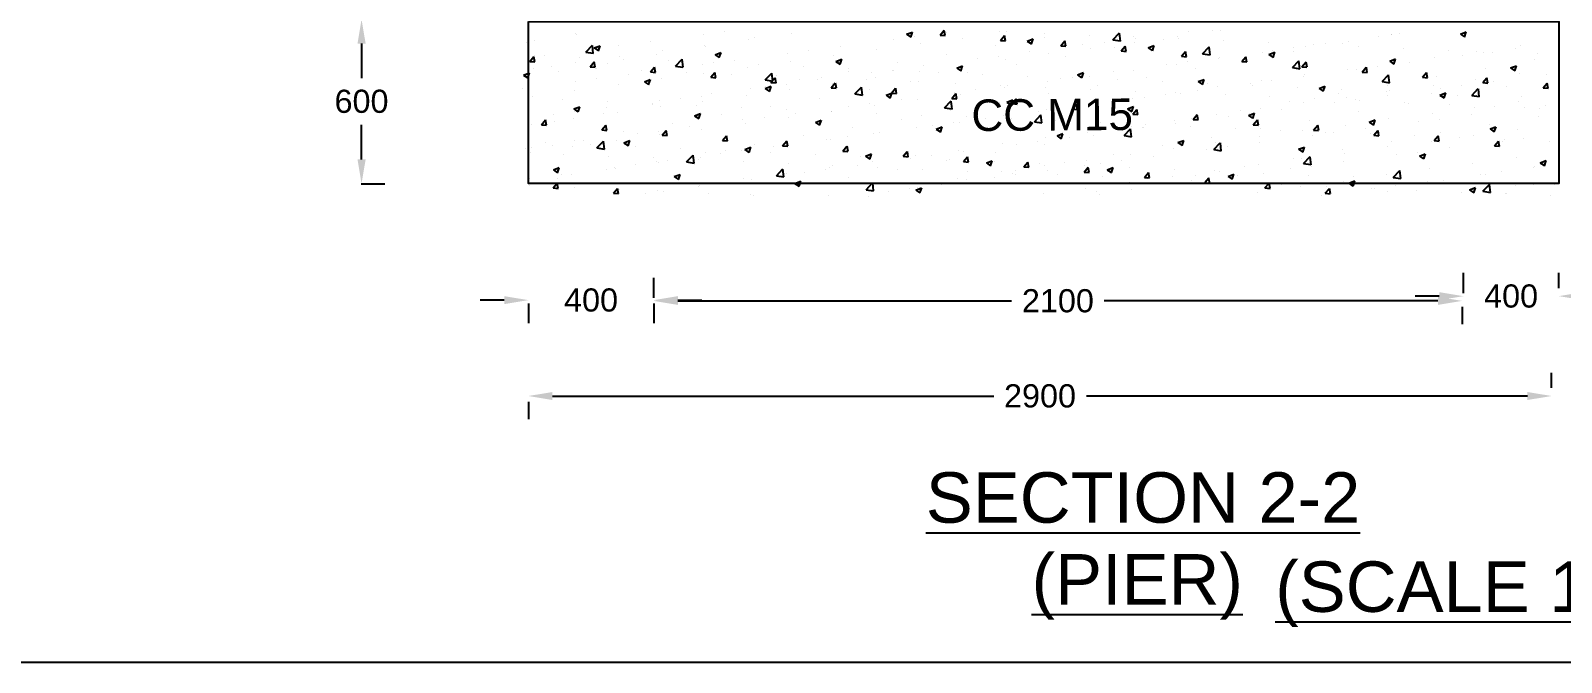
# Model space of a CAD drawing. Header units: inches. Extents: x 326 to 450, y 282 to 479.
# Drawn here: x 353.15 to 365.04, y 282.48 to 287.39 of the extents above; entities that cross this region are included whole.
import ezdxf

# ---------------------------------------------------------------- set-up
doc = ezdxf.new("R2010")
doc.units = ezdxf.units.IN
doc.header["$MEASUREMENT"] = 0
for name, color, linetype in [('DIMENSION', 7, 'Continuous'), ('DRAWING', 7, 'Continuous'), ('HATCH', 7, 'Continuous'), ('TEXT', 7, 'Continuous')]:
    doc.layers.add(name, color=color, linetype=linetype)
doc.styles.get("Standard").update_dxf_attribs({"font": 'arial.ttf'})
doc.dimstyles.get("Standard").update_dxf_attribs({"dimtxt": 0.18, "dimasz": 0.1875, "dimexe": 0.18, "dimexo": 0.0625, "dimgap": 0.09, "dimtad": 0, "dimtih": 1, "dimtoh": 1, "dimdec": 4, "dimzin": 0, "dimdsep": 46, "dimtxsty": 'Standard', "dimcen": 0.09, "dimadec": 0, "dimazin": 0, "dimtfac": 1, "dimtdec": 4, "dimtofl": 0, "dimtmove": 0, "dimatfit": 3, "dimfxl": 1, "dimtolj": 1, "dimtzin": 0, "dimarcsym": 0})

# ---------------------------------------------------------------- blocks, each defined once
blk = doc.blocks.new('*D82')
at = {"layer": 'Defpoints', "color": 0, "ltscale": 0.02, "transparency": 16777216}
for p in [(355.64, 287.479), (355.651, 286.202), (355.717, 286.202)]:
    blk.add_point(p, dxfattribs=at)
at = {"layer": 'DIMENSION', "color": 0, "lineweight": -2, "ltscale": 0.02, "transparency": 16777216}
for p, q in [((355.702, 287.479), (355.897, 287.479)), ((355.717, 287.291), (355.717, 287.022)), ((355.717, 286.39), (355.717, 286.659)), ((355.713, 286.202), (355.897, 286.202))]:
    blk.add_line(p, q, dxfattribs=at)
at = {"layer": 'DIMENSION', "color": 0, "ltscale": 0.02, "transparency": 16777216}
for points in [[(355.686, 287.291), (355.749, 287.291), (355.717, 287.479)], [(355.686, 286.39), (355.749, 286.39), (355.717, 286.202)]]:
    blk.add_solid(points, dxfattribs=at)
at = {"layer": 'DIMENSION', "color": 0, "ltscale": 0.02, "transparency": 16777216, "insert": (355.717, 286.841), "char_height": 0.18, "attachment_point": 5}
blk.add_mtext('\\A1;600', dxfattribs=at)
blk = doc.blocks.new('*D83')
at = {"layer": 'Defpoints', "color": 0, "ltscale": 0.02, "transparency": 16777216}
for p in [(357.014, 285.333), (357.988, 285.333), (357.988, 285.297)]:
    blk.add_point(p, dxfattribs=at)
at = {"layer": 'DIMENSION', "color": 0, "lineweight": -2, "ltscale": 0.02, "transparency": 16777216}
for p, q in [((356.826, 285.297), (356.639, 285.297)), ((358.176, 285.297), (358.363, 285.297)), ((357.014, 285.27), (357.014, 285.117)), ((357.988, 285.27), (357.988, 285.117))]:
    blk.add_line(p, q, dxfattribs=at)
at = {"layer": 'DIMENSION', "color": 0, "ltscale": 0.02, "transparency": 16777216}
for points in [[(356.826, 285.328), (356.826, 285.266), (357.014, 285.297)], [(358.176, 285.328), (358.176, 285.266), (357.988, 285.297)]]:
    blk.add_solid(points, dxfattribs=at)
at = {"layer": 'DIMENSION', "color": 0, "ltscale": 0.02, "transparency": 16777216, "insert": (357.501, 285.297), "char_height": 0.18, "attachment_point": 5}
blk.add_mtext('\\A1;400', dxfattribs=at)
blk = doc.blocks.new('*D84')
at = {"layer": 'Defpoints', "color": 0, "ltscale": 0.02, "transparency": 16777216}
for p in [(364.27, 285.306), (364.27, 285.291), (357.988, 285.251)]:
    blk.add_point(p, dxfattribs=at)
at = {"layer": 'DIMENSION', "color": 0, "lineweight": -2, "ltscale": 0.02, "transparency": 16777216}
for p, q in [((357.988, 285.314), (357.988, 285.471)), ((358.176, 285.291), (360.769, 285.291)), ((364.082, 285.291), (361.489, 285.291)), ((364.27, 285.244), (364.27, 285.111))]:
    blk.add_line(p, q, dxfattribs=at)
at = {"layer": 'DIMENSION', "color": 0, "ltscale": 0.02, "transparency": 16777216}
for points in [[(358.176, 285.322), (358.176, 285.26), (357.988, 285.291)], [(364.082, 285.322), (364.082, 285.26), (364.27, 285.291)]]:
    blk.add_solid(points, dxfattribs=at)
at = {"layer": 'DIMENSION', "color": 0, "ltscale": 0.02, "transparency": 16777216, "insert": (361.129, 285.291), "char_height": 0.18, "attachment_point": 5}
blk.add_mtext('\\A1;2100', dxfattribs=at)
blk = doc.blocks.new('*D85')
at = {"layer": 'Defpoints', "color": 0, "ltscale": 0.02, "transparency": 16777216}
for p in [(364.28, 285.289), (365.022, 285.328), (365.022, 285.328)]:
    blk.add_point(p, dxfattribs=at)
at = {"layer": 'DIMENSION', "color": 0, "lineweight": -2, "ltscale": 0.02, "transparency": 16777216}
for p, q in [((364.28, 285.352), (364.28, 285.508)), ((365.022, 285.39), (365.022, 285.508)), ((364.093, 285.328), (363.905, 285.328)), ((365.209, 285.328), (365.397, 285.328))]:
    blk.add_line(p, q, dxfattribs=at)
at = {"layer": 'DIMENSION', "color": 0, "ltscale": 0.02, "transparency": 16777216}
for points in [[(364.093, 285.359), (364.093, 285.297), (364.28, 285.328)], [(365.209, 285.359), (365.209, 285.297), (365.022, 285.328)]]:
    blk.add_solid(points, dxfattribs=at)
at = {"layer": 'DIMENSION', "color": 0, "ltscale": 0.02, "transparency": 16777216, "insert": (364.651, 285.328), "char_height": 0.18, "attachment_point": 5}
blk.add_mtext('\\A1;400', dxfattribs=at)
blk = doc.blocks.new('*D86')
at = {"layer": 'Defpoints', "color": 0, "ltscale": 0.02, "transparency": 16777216}
for p in [(357.014, 284.569), (364.966, 284.552), (364.966, 284.552)]:
    blk.add_point(p, dxfattribs=at)
at = {"layer": 'DIMENSION', "color": 0, "lineweight": -2, "ltscale": 0.02, "transparency": 16777216}
for p, q in [((364.966, 284.615), (364.966, 284.732)), ((357.014, 284.507), (357.014, 284.372)), ((357.201, 284.552), (360.63, 284.552)), ((364.778, 284.552), (361.35, 284.552))]:
    blk.add_line(p, q, dxfattribs=at)
at = {"layer": 'DIMENSION', "color": 0, "ltscale": 0.02, "transparency": 16777216}
for points in [[(357.201, 284.583), (357.201, 284.521), (357.014, 284.552)], [(364.778, 284.583), (364.778, 284.521), (364.966, 284.552)]]:
    blk.add_solid(points, dxfattribs=at)
at = {"layer": 'DIMENSION', "color": 0, "ltscale": 0.02, "transparency": 16777216, "insert": (360.99, 284.552), "char_height": 0.18, "attachment_point": 5}
blk.add_mtext('\\A1;2900', dxfattribs=at)

msp = doc.modelspace()

# ---------------------------------------------------------------- linework, layer by layer
at = {"layer": 'DRAWING', "ltscale": 0.02}
msp.add_lwpolyline([(357.01367, 287.46348), (365.02152, 287.46348), (365.02152, 286.20213), (357.01367, 286.20213)], close=True, dxfattribs=at)
at = {"layer": 'HATCH', "ltscale": 0.02}
for p, q in [((356.99612, 287.30193), (356.99612, 287.30193)), ((357.0593, 287.31571), (357.0593, 287.31571)), ((357.3771, 287.36732), (357.3771, 287.36732)), ((357.38928, 287.35753), (357.38928, 287.35753)), ((357.96097, 287.30707), (357.96097, 287.30707)), ((358.37355, 287.36139), (358.37355, 287.36139)), ((358.53709, 287.38292), (358.53709, 287.38292)), ((358.72533, 287.32584), (358.72533, 287.32584)), ((358.76955, 287.33489), (358.76955, 287.33489)), ((359.06075, 287.37183), (359.06075, 287.37183)), ((359.84877, 287.32057), (359.84877, 287.32057)), ((359.95235, 287.36256), (359.99809, 287.38012)), ((359.95235, 287.36256), (359.98485, 287.34064)), ((359.98524, 287.34014), (359.99848, 287.37962)), ((360.01231, 287.3421), (360.01231, 287.3421)), ((360.2143, 287.3563), (360.24579, 287.39384)), ((360.2143, 287.35631), (360.25335, 287.35289)), ((360.25374, 287.35239), (360.24618, 287.39334)), ((360.25973, 287.37468), (360.25973, 287.37468)), ((360.38748, 287.33298), (360.38748, 287.33298)), ((360.67358, 287.38662), (360.67358, 287.38662)), ((360.68287, 287.31531), (360.71436, 287.35284)), ((360.68287, 287.31531), (360.72192, 287.31189)), ((360.72231, 287.31139), (360.71476, 287.35234)), ((360.72679, 287.38196), (360.72679, 287.38196)), ((360.8912, 287.31024), (360.93694, 287.3278)), ((360.8912, 287.31024), (360.92369, 287.28832)), ((360.92408, 287.28782), (360.93733, 287.3273)), ((361.02231, 287.37189), (361.02231, 287.37189)), ((361.02847, 287.33749), (361.02847, 287.33749)), ((361.15144, 287.27432), (361.18294, 287.31185)), ((361.19088, 287.2704), (361.18333, 287.31135)), ((361.37105, 287.35715), (361.37105, 287.35715)), ((361.48753, 287.30128), (361.48753, 287.30128)), ((361.55656, 287.31986), (361.60745, 287.37289)), ((361.55656, 287.31986), (361.61466, 287.31085)), ((361.61506, 287.31038), (361.60784, 287.37242)), ((361.71978, 287.34242), (361.71978, 287.34242)), ((361.72354, 287.30129), (361.72354, 287.30129)), ((361.73495, 287.33386), (361.73495, 287.33386)), ((361.94698, 287.32484), (361.94698, 287.32484)), ((362.05896, 287.34729), (362.05896, 287.34729)), ((362.06852, 287.32769), (362.06852, 287.32769)), ((362.14753, 287.38817), (362.14753, 287.38817)), ((362.32796, 287.39024), (362.32796, 287.39024)), ((362.38893, 287.38911), (362.38893, 287.38911)), ((362.41725, 287.31295), (362.41725, 287.31295)), ((363.38569, 287.30844), (363.38569, 287.30844)), ((363.62274, 287.34735), (363.62274, 287.34735)), ((363.7204, 287.35781), (363.7204, 287.35781)), ((363.72499, 287.35742), (363.72499, 287.35742)), ((363.78629, 287.36888), (363.78629, 287.36888)), ((364.25664, 287.36399), (364.30238, 287.38154)), ((364.25664, 287.36399), (364.28913, 287.34207)), ((364.28952, 287.34157), (364.30277, 287.38104)), ((357.02495, 287.15188), (357.05644, 287.18941)), ((357.06438, 287.14796), (357.05683, 287.18891)), ((357.05901, 287.20015), (357.05901, 287.20015)), ((357.13743, 287.19865), (357.13743, 287.19865)), ((357.40775, 287.18541), (357.40775, 287.18541)), ((357.45994, 287.22414), (357.51082, 287.27717)), ((357.45994, 287.22414), (357.51804, 287.21513)), ((357.51843, 287.21466), (357.51121, 287.2767)), ((357.52576, 287.2565), (357.5715, 287.27406)), ((357.52576, 287.2565), (357.55825, 287.23458)), ((357.55001, 287.25297), (357.55001, 287.25297)), ((357.55865, 287.23408), (357.57189, 287.27356)), ((357.71355, 287.2745), (357.71355, 287.2745)), ((357.72064, 287.18904), (357.72064, 287.18904)), ((358.00758, 287.2041), (358.00758, 287.2041)), ((358.05605, 287.23503), (358.05605, 287.23503)), ((358.38603, 287.27686), (358.38603, 287.27686)), ((358.38856, 287.2695), (358.38856, 287.2695)), ((358.4646, 287.20418), (358.51035, 287.22174)), ((358.4646, 287.20418), (358.4971, 287.18226)), ((358.49749, 287.18176), (358.51074, 287.22124)), ((359.02523, 287.21215), (359.02523, 287.21215)), ((359.18877, 287.23368), (359.18877, 287.23368)), ((359.38278, 287.19618), (359.38278, 287.19618)), ((359.43619, 287.26625), (359.43619, 287.26625)), ((359.72209, 287.24516), (359.72209, 287.24516)), ((360.05751, 287.29116), (360.05751, 287.29116)), ((360.26651, 287.20669), (360.26651, 287.20669)), ((360.64749, 287.27209), (360.64749, 287.27209)), ((360.66399, 287.19286), (360.66399, 287.19286)), ((360.91141, 287.22543), (360.91141, 287.22543)), ((361.05426, 287.21049), (361.05426, 287.21049)), ((361.15144, 287.27432), (361.19049, 287.2709)), ((361.18501, 287.19405), (361.18501, 287.19405)), ((361.32399, 287.27975), (361.32399, 287.27975)), ((361.38423, 287.25231), (361.38423, 287.25231)), ((361.56599, 287.25944), (361.56599, 287.25944)), ((361.62001, 287.23332), (361.65151, 287.27085)), ((361.62001, 287.23332), (361.65906, 287.2299)), ((361.65945, 287.2294), (361.6519, 287.27035)), ((361.83004, 287.25792), (361.87579, 287.27548)), ((361.83004, 287.25792), (361.86254, 287.236)), ((361.86293, 287.2355), (361.87618, 287.27498)), ((362.08858, 287.19233), (362.12008, 287.22986)), ((362.08858, 287.19233), (362.12763, 287.18891)), ((362.12802, 287.18841), (362.12047, 287.22936)), ((362.25377, 287.21173), (362.30465, 287.26476)), ((362.25377, 287.21173), (362.31187, 287.20272)), ((362.31226, 287.20224), (362.30505, 287.26429)), ((362.38663, 287.18462), (362.38663, 287.18462)), ((362.55715, 287.15133), (362.58865, 287.18886)), ((362.59659, 287.14741), (362.58904, 287.18836)), ((362.72029, 287.22062), (362.72029, 287.22062)), ((362.76599, 287.29822), (362.76599, 287.29822)), ((362.76889, 287.2056), (362.81463, 287.22316)), ((362.76889, 287.2056), (362.80139, 287.18368)), ((362.79921, 287.23893), (362.79921, 287.23893)), ((362.80178, 287.18318), (362.81502, 287.22266)), ((362.95844, 287.22701), (362.95844, 287.22701)), ((362.96275, 287.26046), (362.96275, 287.26046)), ((363.05571, 287.26662), (363.05571, 287.26662)), ((363.11472, 287.28348), (363.11472, 287.28348)), ((363.21017, 287.29304), (363.21017, 287.29304)), ((363.33942, 287.29241), (363.33942, 287.29241)), ((363.46346, 287.26875), (363.46346, 287.26875)), ((363.81219, 287.25401), (363.81219, 287.25401)), ((364.05246, 287.18594), (364.05246, 287.18594)), ((364.16093, 287.23928), (364.16093, 287.23928)), ((364.27442, 287.19811), (364.27442, 287.19811)), ((364.38244, 287.22777), (364.38244, 287.22777)), ((364.43797, 287.21964), (364.43797, 287.21964)), ((364.50966, 287.22454), (364.50966, 287.22454)), ((364.68538, 287.25222), (364.68538, 287.25222)), ((364.72174, 287.27675), (364.72174, 287.27675)), ((364.8584, 287.20981), (364.8584, 287.20981)), ((356.97686, 287.0458), (357.0226, 287.06335)), ((357.02495, 287.15188), (357.06399, 287.14846)), ((357.05136, 287.09823), (357.05136, 287.09823)), ((357.19675, 287.1124), (357.19675, 287.1124)), ((357.24561, 287.07331), (357.24561, 287.07331)), ((357.38133, 287.14006), (357.38133, 287.14006)), ((357.49352, 287.11088), (357.52501, 287.14841)), ((357.49352, 287.11088), (357.53256, 287.10747)), ((357.53295, 287.10697), (357.5254, 287.14791)), ((357.54549, 287.09766), (357.54549, 287.09766)), ((357.6266, 287.1387), (357.6266, 287.1387)), ((357.75648, 287.17068), (357.75648, 287.17068)), ((357.89422, 287.08293), (357.89422, 287.08293)), ((357.96209, 287.06989), (357.99358, 287.10742)), ((357.96209, 287.06989), (358.00114, 287.06647)), ((358.00153, 287.06597), (357.99397, 287.10692)), ((358.10522, 287.15594), (358.10522, 287.15594)), ((358.15714, 287.11601), (358.20803, 287.16904)), ((358.15714, 287.11601), (358.21524, 287.107)), ((358.20169, 287.10373), (358.20169, 287.10373)), ((358.21564, 287.10653), (358.20842, 287.16857)), ((358.24296, 287.06819), (358.24296, 287.06819)), ((358.36524, 287.12526), (358.36524, 287.12526)), ((358.43066, 287.02889), (358.46215, 287.06643)), ((358.45395, 287.14121), (358.45395, 287.14121)), ((358.4701, 287.02498), (358.46254, 287.06592)), ((358.61265, 287.15783), (358.61265, 287.15783)), ((358.71739, 287.10836), (358.71739, 287.10836)), ((358.80269, 287.12647), (358.80269, 287.12647)), ((359.05281, 287.15436), (359.05281, 287.15436)), ((359.15142, 287.11174), (359.15142, 287.11174)), ((359.40345, 287.15186), (359.44919, 287.16942)), ((359.40345, 287.15186), (359.43595, 287.12994)), ((359.43634, 287.12944), (359.44958, 287.16892)), ((359.50016, 287.097), (359.50016, 287.097)), ((359.50454, 287.0759), (359.50454, 287.0759)), ((359.84045, 287.08444), (359.84045, 287.08444)), ((359.84889, 287.08227), (359.84889, 287.08227)), ((359.88552, 287.1413), (359.88552, 287.1413)), ((360.04956, 287.07369), (360.04956, 287.07369)), ((360.08787, 287.11701), (360.08787, 287.11701)), ((360.19763, 287.06754), (360.19763, 287.06754)), ((360.3423, 287.09954), (360.38804, 287.1171)), ((360.3423, 287.09954), (360.37479, 287.07762)), ((360.37518, 287.07712), (360.38843, 287.1166)), ((360.37954, 287.11551), (360.37954, 287.11551)), ((360.42304, 287.06325), (360.42304, 287.06325)), ((360.50045, 287.17133), (360.50045, 287.17133)), ((360.71884, 287.16449), (360.71884, 287.16449)), ((360.80403, 287.12865), (360.80403, 287.12865)), ((361.28114, 287.04722), (361.32689, 287.06478)), ((361.31403, 287.0248), (361.32728, 287.06428)), ((361.56309, 287.07619), (361.56309, 287.07619)), ((361.7156, 287.08382), (361.7156, 287.08382)), ((361.97567, 287.13051), (361.97567, 287.13051)), ((362.05101, 287.12982), (362.05101, 287.12982)), ((362.13921, 287.15204), (362.13921, 287.15204)), ((362.19647, 287.09622), (362.19647, 287.09622)), ((362.38099, 287.17164), (362.38099, 287.17164)), ((362.55715, 287.15133), (362.5962, 287.14792)), ((362.57745, 287.16162), (362.57745, 287.16162)), ((362.95098, 287.1036), (363.00186, 287.15663)), ((362.95098, 287.1036), (363.00908, 287.09459)), ((363.00947, 287.09411), (363.00225, 287.15616)), ((363.02573, 287.11034), (363.05722, 287.14787)), ((363.02573, 287.11034), (363.06477, 287.10692)), ((363.06516, 287.10642), (363.05761, 287.14737)), ((363.37774, 287.09097), (363.37774, 287.09097)), ((363.45089, 287.08969), (363.45089, 287.08969)), ((363.4943, 287.06934), (363.52579, 287.10688)), ((363.4943, 287.06934), (363.53334, 287.06593)), ((363.53374, 287.06542), (363.52618, 287.10637)), ((363.61443, 287.11122), (363.61443, 287.11122)), ((363.70774, 287.15328), (363.75348, 287.17084)), ((363.70774, 287.15328), (363.74023, 287.13136)), ((363.71705, 287.13995), (363.71705, 287.13995)), ((363.74062, 287.13086), (363.75387, 287.17034)), ((363.86185, 287.1438), (363.86185, 287.1438)), ((363.96287, 287.02835), (363.99436, 287.06588)), ((364.00231, 287.02443), (363.99475, 287.06538)), ((364.4554, 287.09881), (364.4554, 287.09881)), ((364.64658, 287.10096), (364.69233, 287.11852)), ((364.64658, 287.10096), (364.67908, 287.07904)), ((364.67947, 287.07854), (364.69272, 287.11802)), ((364.83638, 287.16421), (364.83638, 287.16421)), ((356.97686, 287.0458), (357.00935, 287.02388)), ((357.00975, 287.02338), (357.02299, 287.06286)), ((357.37816, 286.99531), (357.37816, 286.99531)), ((357.5417, 287.01684), (357.5417, 287.01684)), ((357.71269, 286.97156), (357.71269, 286.97156)), ((357.78911, 287.04941), (357.78911, 287.04941)), ((357.9157, 286.99348), (357.96145, 287.01103)), ((357.9157, 286.99348), (357.9482, 286.97156)), ((357.94859, 286.97106), (357.96184, 287.01054)), ((358.04811, 287.01756), (358.04811, 287.01756)), ((358.37809, 287.05938), (358.37809, 287.05938)), ((358.43066, 287.02889), (358.46971, 287.02548)), ((358.59169, 287.05346), (358.59169, 287.05346)), ((358.74257, 286.94511), (358.74257, 286.94511)), ((358.85337, 286.95449), (358.85337, 286.95449)), ((358.85435, 287.00788), (358.90523, 287.06091)), ((358.85435, 287.00788), (358.91245, 286.99887)), ((358.85455, 286.94116), (358.90029, 286.95871)), ((358.88744, 286.91874), (358.90068, 286.95822)), ((358.89923, 286.9879), (358.93072, 287.02543)), ((358.89923, 286.9879), (358.93828, 286.98448)), ((358.91284, 286.9984), (358.90563, 287.06044)), ((358.93867, 286.98398), (358.93111, 287.02493)), ((358.94043, 287.03872), (358.94043, 287.03872)), ((359.01692, 286.97602), (359.01692, 286.97602)), ((359.12356, 287.0105), (359.12356, 287.0105)), ((359.26433, 287.00859), (359.26433, 287.00859)), ((359.28916, 287.02399), (359.28916, 287.02399)), ((359.3678, 286.9469), (359.39929, 286.98444)), ((359.3678, 286.9469), (359.40685, 286.94349)), ((359.37484, 286.97871), (359.37484, 286.97871)), ((359.40724, 286.94299), (359.39969, 286.98393)), ((359.55156, 286.89975), (359.60244, 286.95278)), ((359.61005, 286.89027), (359.60283, 286.95231)), ((359.6379, 287.00925), (359.6379, 287.00925)), ((359.67691, 287.06291), (359.67691, 287.06291)), ((359.71414, 287.02769), (359.71414, 287.02769)), ((359.98663, 286.99452), (359.98663, 286.99452)), ((360.04206, 286.99786), (360.04206, 286.99786)), ((360.33537, 286.97978), (360.33537, 286.97978)), ((360.54636, 287.0528), (360.54636, 287.0528)), ((360.6841, 286.96505), (360.6841, 286.96505)), ((360.7109, 286.94702), (360.7109, 286.94702)), ((360.73955, 286.96777), (360.73955, 286.96777)), ((360.8951, 287.03807), (360.8951, 287.03807)), ((361.03284, 286.95031), (361.03284, 286.95031)), ((361.04632, 286.99302), (361.04632, 286.99302)), ((361.15213, 287.02209), (361.15213, 287.02209)), ((361.24383, 287.02333), (361.24383, 287.02333)), ((361.28114, 287.04722), (361.31364, 287.0253)), ((361.31567, 287.04362), (361.31567, 287.04362)), ((361.37629, 287.03484), (361.37629, 287.03484)), ((361.4345, 286.96543), (361.4345, 286.96543)), ((361.59257, 287.0086), (361.59257, 287.0086)), ((361.81549, 287.03082), (361.81549, 287.03082)), ((361.9413, 286.99386), (361.9413, 286.99386)), ((362.21999, 286.9949), (362.26573, 287.01246)), ((362.21999, 286.9949), (362.25249, 286.97298)), ((362.25288, 286.97248), (362.26612, 287.01196)), ((362.29004, 286.97913), (362.29004, 286.97913)), ((362.37304, 286.95417), (362.37304, 286.95417)), ((362.62735, 286.98127), (362.62735, 286.98127)), ((362.63877, 286.96439), (362.63877, 286.96439)), ((362.71235, 287.00315), (362.71235, 287.00315)), ((362.79089, 287.0028), (362.79089, 287.0028)), ((362.98751, 286.94966), (362.98751, 286.94966)), ((363.03831, 287.03538), (363.03831, 287.03538)), ((363.04777, 287.04914), (363.04777, 287.04914)), ((363.15884, 286.94258), (363.20458, 286.96014)), ((363.19172, 286.92016), (363.20497, 286.95964)), ((363.64818, 286.99547), (363.69907, 287.0485)), ((363.64818, 286.99547), (363.70628, 286.98646)), ((363.69343, 286.96802), (363.69343, 286.96802)), ((363.70668, 286.98598), (363.69946, 287.04803)), ((363.96287, 287.02835), (364.00192, 287.02493)), ((364.04452, 286.96847), (364.04452, 286.96847)), ((364.07441, 287.03342), (364.07441, 287.03342)), ((364.26611, 286.96198), (364.26611, 286.96198)), ((364.3745, 287.01029), (364.3745, 287.01029)), ((364.43144, 286.98735), (364.46293, 287.02489)), ((364.43144, 286.98735), (364.47049, 286.98394)), ((364.47088, 286.98343), (364.46332, 287.02438)), ((364.51353, 286.99456), (364.51353, 286.99456)), ((364.61193, 286.95537), (364.61193, 286.95537)), ((364.7138, 287.05927), (364.7138, 287.05927)), ((364.90001, 286.94636), (364.9315, 286.98389)), ((364.90001, 286.94636), (364.93906, 286.94294)), ((364.9261, 287.04887), (364.9261, 287.04887)), ((364.93945, 286.94244), (364.93189, 286.98339)), ((356.96558, 286.94099), (356.96558, 286.94099)), ((357.04341, 286.88076), (357.04341, 286.88076)), ((357.27777, 286.85335), (357.27777, 286.85335)), ((357.37339, 286.92258), (357.37339, 286.92258)), ((357.62651, 286.83861), (357.62651, 286.83861)), ((358.02984, 286.84607), (358.02984, 286.84607)), ((358.19338, 286.8676), (358.19338, 286.8676)), ((358.36159, 286.87971), (358.36159, 286.87971)), ((358.37014, 286.84191), (358.37014, 286.84191)), ((358.44079, 286.90017), (358.44079, 286.90017)), ((358.70945, 286.89089), (358.70945, 286.89089)), ((358.85455, 286.94116), (358.88705, 286.91924)), ((359.04486, 286.93689), (359.04486, 286.93689)), ((359.28009, 286.86706), (359.28009, 286.86706)), ((359.55156, 286.89975), (359.60966, 286.89074)), ((359.66108, 286.93246), (359.66108, 286.93246)), ((359.6686, 286.82678), (359.6686, 286.82678)), ((359.7934, 286.88884), (359.83914, 286.90639)), ((359.7934, 286.88884), (359.82589, 286.86692)), ((359.82628, 286.86642), (359.83953, 286.9059)), ((359.83637, 286.90591), (359.86787, 286.94344)), ((359.83637, 286.90591), (359.87542, 286.90249)), ((359.87581, 286.90199), (359.86826, 286.94294)), ((359.91601, 286.85935), (359.91601, 286.85935)), ((360.04162, 286.85622), (360.04162, 286.85622)), ((360.24876, 286.79162), (360.29965, 286.84465)), ((360.30726, 286.78213), (360.30004, 286.84418)), ((360.30494, 286.86491), (360.33644, 286.90245)), ((360.30494, 286.86491), (360.34399, 286.8615)), ((360.32859, 286.91367), (360.32859, 286.91367)), ((360.34438, 286.861), (360.33683, 286.90194)), ((360.37159, 286.89804), (360.37159, 286.89804)), ((360.49213, 286.9352), (360.49213, 286.9352)), ((360.67254, 286.83463), (360.67254, 286.83463)), ((360.73224, 286.83652), (360.77799, 286.85408)), ((360.73224, 286.83652), (360.76474, 286.8146)), ((360.76513, 286.8141), (360.77838, 286.85358)), ((360.77351, 286.82392), (360.80501, 286.86145)), ((360.81295, 286.82), (360.8054, 286.86095)), ((361.05352, 286.90003), (361.05352, 286.90003)), ((361.38157, 286.93558), (361.38157, 286.93558)), ((361.70765, 286.86635), (361.70765, 286.86635)), ((361.73031, 286.92085), (361.73031, 286.92085)), ((361.80381, 286.87285), (361.80381, 286.87285)), ((361.96735, 286.89438), (361.96735, 286.89438)), ((362.04307, 286.91234), (362.04307, 286.91234)), ((362.07904, 286.90611), (362.07904, 286.90611)), ((362.21477, 286.92695), (362.21477, 286.92695)), ((362.42778, 286.89138), (362.42778, 286.89138)), ((362.77651, 286.87664), (362.77651, 286.87664)), ((362.93146, 286.83723), (362.93146, 286.83723)), ((363.03982, 286.83167), (363.03982, 286.83167)), ((363.12525, 286.86191), (363.12525, 286.86191)), ((363.15884, 286.94258), (363.19133, 286.92066)), ((363.27903, 286.83203), (363.27903, 286.83203)), ((363.31245, 286.90262), (363.31245, 286.90262)), ((363.33624, 286.93492), (363.33624, 286.93492)), ((363.3698, 286.87349), (363.3698, 286.87349)), ((363.44257, 286.85356), (363.44257, 286.85356)), ((363.47398, 286.84717), (363.47398, 286.84717)), ((363.68498, 286.92019), (363.68498, 286.92019)), ((363.68999, 286.88614), (363.68999, 286.88614)), ((363.7091, 286.92247), (363.7091, 286.92247)), ((363.82272, 286.83244), (363.82272, 286.83244)), ((364.03371, 286.90545), (364.03371, 286.90545)), ((364.09768, 286.89026), (364.14343, 286.90782)), ((364.09768, 286.89026), (364.13018, 286.86834)), ((364.10257, 286.94045), (364.10257, 286.94045)), ((364.13057, 286.86784), (364.14382, 286.90732)), ((364.23095, 286.88998), (364.23095, 286.88998)), ((364.34539, 286.88734), (364.39627, 286.94037)), ((364.34539, 286.88734), (364.40349, 286.87833)), ((364.38245, 286.89072), (364.38245, 286.89072)), ((364.40388, 286.87785), (364.39667, 286.93989)), ((364.70586, 286.8418), (364.70586, 286.8418)), ((364.73118, 286.87599), (364.73118, 286.87599)), ((357.2063, 286.73765), (357.2063, 286.73765)), ((357.3668, 286.78277), (357.41255, 286.80033)), ((357.36681, 286.78277), (357.3993, 286.76085)), ((357.36984, 286.75918), (357.36984, 286.75918)), ((357.39969, 286.76036), (357.41294, 286.79983)), ((357.59962, 286.74892), (357.59962, 286.74892)), ((357.61726, 286.79175), (357.61726, 286.79175)), ((357.70475, 286.75409), (357.70475, 286.75409)), ((357.97524, 286.82388), (357.97524, 286.82388)), ((357.98061, 286.81431), (357.98061, 286.81431)), ((358.04017, 286.80009), (358.04017, 286.80009)), ((358.30565, 286.73045), (358.35139, 286.74801)), ((358.30565, 286.73045), (358.33815, 286.70853)), ((358.32398, 286.80914), (358.32398, 286.80914)), ((358.33854, 286.70804), (358.35178, 286.74751)), ((358.51813, 286.73627), (358.51813, 286.73627)), ((358.67271, 286.79441), (358.67271, 286.79441)), ((358.84506, 286.71836), (358.84506, 286.71836)), ((358.89911, 286.80167), (358.89911, 286.80167)), ((359.02145, 286.77967), (359.02145, 286.77967)), ((359.03692, 286.71942), (359.03692, 286.71942)), ((359.09248, 286.75093), (359.09248, 286.75093)), ((359.3669, 286.76124), (359.3669, 286.76124)), ((359.37018, 286.76494), (359.37018, 286.76494)), ((359.50505, 286.80525), (359.50505, 286.80525)), ((359.7062, 286.81022), (359.7062, 286.81022)), ((359.71892, 286.7502), (359.71892, 286.7502)), ((360.06765, 286.73547), (360.06765, 286.73547)), ((360.24876, 286.79162), (360.30686, 286.78261)), ((360.29155, 286.76924), (360.29155, 286.76924)), ((360.41639, 286.72073), (360.41639, 286.72073)), ((360.56769, 286.71011), (360.56769, 286.71011)), ((360.70295, 286.72955), (360.70295, 286.72955)), ((360.77351, 286.82392), (360.81256, 286.8205)), ((360.94597, 286.68349), (360.99685, 286.73652)), ((360.98027, 286.76443), (360.98027, 286.76443)), ((361.00446, 286.674), (360.99725, 286.73605)), ((361.03837, 286.77554), (361.03837, 286.77554)), ((361.14381, 286.78596), (361.14381, 286.78596)), ((361.24208, 286.78292), (361.27358, 286.82046)), ((361.24208, 286.78292), (361.28113, 286.77951)), ((361.28152, 286.77901), (361.27397, 286.81995)), ((361.36835, 286.81737), (361.36835, 286.81737)), ((361.39123, 286.81853), (361.39123, 286.81853)), ((361.67109, 286.7842), (361.71683, 286.80176)), ((361.67109, 286.7842), (361.70359, 286.76228)), ((361.70398, 286.76178), (361.71722, 286.80126)), ((361.71066, 286.74193), (361.74215, 286.77946)), ((361.71066, 286.74193), (361.7497, 286.73851)), ((361.75009, 286.73801), (361.74254, 286.77896)), ((362.1695, 286.70643), (362.1695, 286.70643)), ((362.17923, 286.70093), (362.21072, 286.73847)), ((362.21866, 286.69702), (362.21111, 286.73796)), ((362.3651, 286.73669), (362.3651, 286.73669)), ((362.45549, 286.72361), (362.45549, 286.72361)), ((362.55048, 286.77183), (362.55048, 286.77183)), ((362.60994, 286.73188), (362.65568, 286.74944)), ((362.60994, 286.73188), (362.64243, 286.70996)), ((362.61903, 286.74514), (362.61903, 286.74514)), ((362.64282, 286.70946), (362.65607, 286.74894)), ((362.70441, 286.78567), (362.70441, 286.78567)), ((362.86645, 286.77771), (362.86645, 286.77771)), ((363.46898, 286.75918), (363.46898, 286.75918)), ((363.84997, 286.82458), (363.84997, 286.82458)), ((364.03658, 286.751), (364.03658, 286.751)), ((364.17145, 286.8177), (364.17145, 286.8177)), ((364.34167, 286.7369), (364.34167, 286.7369)), ((364.36655, 286.79282), (364.36655, 286.79282)), ((364.52019, 286.80297), (364.52019, 286.80297)), ((364.75425, 286.79121), (364.75425, 286.79121)), ((364.86143, 286.72675), (364.86143, 286.72675)), ((364.86892, 286.78823), (364.86892, 286.78823)), ((364.91779, 286.81274), (364.91779, 286.81274)), ((357.03547, 286.66329), (357.03547, 286.66329)), ((357.11559, 286.66048), (357.14708, 286.69802)), ((357.11559, 286.66048), (357.15464, 286.65707)), ((357.15503, 286.65657), (357.14747, 286.69752)), ((357.21864, 286.68352), (357.21864, 286.68352)), ((357.36544, 286.70511), (357.36544, 286.70511)), ((357.58416, 286.61949), (357.61565, 286.65702)), ((357.58416, 286.61949), (357.62321, 286.61607)), ((357.6236, 286.61557), (357.61604, 286.65652)), ((357.75616, 286.60548), (357.75616, 286.60548)), ((357.85798, 286.58841), (357.85798, 286.58841)), ((358.02152, 286.60994), (358.02152, 286.60994)), ((358.05273, 286.5785), (358.08422, 286.61603)), ((358.09217, 286.57458), (358.08462, 286.61553)), ((358.13714, 286.67087), (358.13714, 286.67087)), ((358.26894, 286.64251), (358.26894, 286.64251)), ((358.3622, 286.62444), (358.3622, 286.62444)), ((358.68152, 286.69683), (358.68152, 286.69683)), ((358.7015, 286.67342), (358.7015, 286.67342)), ((359.2445, 286.67813), (359.29024, 286.69569)), ((359.2445, 286.67813), (359.27699, 286.65621)), ((359.27738, 286.65572), (359.29063, 286.69519)), ((359.52959, 286.63845), (359.52959, 286.63845)), ((359.69826, 286.59275), (359.69826, 286.59275)), ((359.74416, 286.60169), (359.74416, 286.60169)), ((359.91057, 286.70384), (359.91057, 286.70384)), ((360.03367, 286.63874), (360.03367, 286.63874)), ((360.15673, 286.65601), (360.15673, 286.65601)), ((360.18334, 286.62581), (360.22909, 286.64337)), ((360.18334, 286.62581), (360.21584, 286.6039)), ((360.21623, 286.6034), (360.22948, 286.64287)), ((360.32028, 286.67754), (360.32028, 286.67754)), ((360.36365, 286.68057), (360.36365, 286.68057)), ((360.76512, 286.706), (360.76512, 286.706)), ((360.94597, 286.68349), (361.00407, 286.67448)), ((361.11386, 286.69126), (361.11386, 286.69126)), ((361.12219, 286.57349), (361.16793, 286.59105)), ((361.15508, 286.55108), (361.16832, 286.59055)), ((361.3604, 286.59989), (361.3604, 286.59989)), ((361.46259, 286.67653), (361.46259, 286.67653)), ((361.63195, 286.61519), (361.63195, 286.61519)), ((361.64318, 286.57536), (361.69406, 286.62839)), ((361.70167, 286.56587), (361.69445, 286.62792)), ((361.69971, 286.64887), (361.69971, 286.64887)), ((361.78851, 286.64104), (361.78851, 286.64104)), ((361.79549, 286.63672), (361.79549, 286.63672)), ((361.81133, 286.6618), (361.81133, 286.6618)), ((362.03513, 286.69487), (362.03513, 286.69487)), ((362.04291, 286.66929), (362.04291, 286.66929)), ((362.16006, 286.64706), (362.16006, 286.64706)), ((362.17923, 286.70094), (362.21827, 286.69752)), ((362.5088, 286.63233), (362.5088, 286.63233)), ((362.6478, 286.65994), (362.67929, 286.69747)), ((362.6478, 286.65994), (362.68685, 286.65652)), ((362.68724, 286.65602), (362.67968, 286.69697)), ((362.70702, 286.62839), (362.70702, 286.62839)), ((362.85754, 286.61759), (362.85754, 286.61759)), ((363.03188, 286.6142), (363.03188, 286.6142)), ((363.088, 286.69379), (363.088, 286.69379)), ((363.11637, 286.61895), (363.14786, 286.65648)), ((363.11637, 286.61895), (363.15542, 286.61553)), ((363.15581, 286.61503), (363.14825, 286.65597)), ((363.20627, 286.60286), (363.20627, 286.60286)), ((363.27071, 286.5959), (363.27071, 286.5959)), ((363.36185, 286.65602), (363.36185, 286.65602)), ((363.51813, 286.62847), (363.51813, 286.62847)), ((363.54878, 286.67956), (363.59453, 286.69712)), ((363.54878, 286.67956), (363.58128, 286.65764)), ((363.55501, 286.58812), (363.55501, 286.58812)), ((363.58167, 286.65714), (363.59492, 286.69661)), ((363.58494, 286.57795), (363.61643, 286.61548)), ((363.62438, 286.57403), (363.61682, 286.61498)), ((363.70116, 286.705), (363.70116, 286.705)), ((363.93071, 286.68279), (363.93071, 286.68279)), ((364.09425, 286.70432), (364.09425, 286.70432)), ((364.09946, 286.59596), (364.09946, 286.59596)), ((364.48044, 286.66136), (364.48044, 286.66136)), ((364.48763, 286.62724), (364.53337, 286.6448)), ((364.48763, 286.62724), (364.52013, 286.60532)), ((364.52052, 286.60482), (364.53376, 286.64429)), ((364.69791, 286.62433), (364.69791, 286.62433)), ((356.99419, 286.47469), (356.99419, 286.47469)), ((357.03444, 286.47999), (357.03444, 286.47999)), ((357.15056, 286.51952), (357.15056, 286.51952)), ((357.19798, 286.50152), (357.19798, 286.50152)), ((357.3575, 286.48764), (357.3575, 286.48764)), ((357.37518, 286.54008), (357.37518, 286.54008)), ((357.4454, 286.53409), (357.4454, 286.53409)), ((357.49929, 286.50479), (357.49929, 286.50479)), ((357.54655, 286.47964), (357.59743, 286.53267)), ((357.54655, 286.47964), (357.60465, 286.47063)), ((357.60504, 286.47016), (357.59783, 286.5322)), ((357.69681, 286.53662), (357.69681, 286.53662)), ((357.75675, 286.51975), (357.80249, 286.53731)), ((357.75675, 286.51975), (357.78925, 286.49783)), ((357.78964, 286.49733), (357.80288, 286.53681)), ((357.84803, 286.49005), (357.84803, 286.49005)), ((358.03222, 286.58262), (358.03222, 286.58262)), ((358.05273, 286.5785), (358.09178, 286.57508)), ((358.19676, 286.47532), (358.19676, 286.47532)), ((358.5213, 286.5375), (358.5528, 286.57503)), ((358.5213, 286.5375), (358.56035, 286.53408)), ((358.56074, 286.53358), (358.55319, 286.57453)), ((358.6956, 286.46743), (358.74134, 286.48499)), ((358.72849, 286.44501), (358.74173, 286.48449)), ((358.76762, 286.50765), (358.76762, 286.50765)), ((358.92062, 286.49327), (358.92062, 286.49327)), ((358.98987, 286.49651), (359.02137, 286.53404)), ((358.98987, 286.49651), (359.02892, 286.49309)), ((359.02931, 286.49259), (359.02176, 286.53354)), ((359.02898, 286.50194), (359.02898, 286.50194)), ((359.1486, 286.57305), (359.1486, 286.57305)), ((359.3332, 286.54759), (359.3332, 286.54759)), ((359.35895, 286.54377), (359.35895, 286.54377)), ((359.45844, 286.45551), (359.48994, 286.49304)), ((359.49788, 286.45159), (359.49033, 286.49254)), ((359.49674, 286.56912), (359.49674, 286.56912)), ((360.69501, 286.51207), (360.69501, 286.51207)), ((360.80841, 286.50677), (360.80841, 286.50677)), ((360.97196, 286.5283), (360.97196, 286.5283)), ((361.02655, 286.51024), (361.02655, 286.51024)), ((361.03043, 286.55807), (361.03043, 286.55807)), ((361.12219, 286.57349), (361.15469, 286.55158)), ((361.21937, 286.56087), (361.21937, 286.56087)), ((361.40753, 286.57564), (361.40753, 286.57564)), ((361.64318, 286.57536), (361.70128, 286.56635)), ((361.94505, 286.4976), (361.94505, 286.4976)), ((362.02718, 286.4774), (362.02718, 286.4774)), ((362.06104, 286.52117), (362.10678, 286.53873)), ((362.06104, 286.52117), (362.09353, 286.49926)), ((362.09392, 286.49876), (362.10717, 286.53823)), ((362.32603, 286.56299), (362.32603, 286.56299)), ((362.34038, 286.46723), (362.39126, 286.52026)), ((362.35716, 286.51922), (362.35716, 286.51922)), ((362.39888, 286.45774), (362.39166, 286.51978)), ((362.44717, 286.48748), (362.44717, 286.48748)), ((362.69459, 286.52005), (362.69459, 286.52005)), ((362.69646, 286.5682), (362.69646, 286.5682)), ((362.99988, 286.46885), (363.04563, 286.48641)), ((362.99988, 286.46885), (363.03238, 286.44694)), ((363.03277, 286.44644), (363.04602, 286.48591)), ((363.10717, 286.57437), (363.10717, 286.57437)), ((363.58494, 286.57795), (363.62399, 286.57453)), ((363.69322, 286.48753), (363.69322, 286.48753)), ((363.71848, 286.53057), (363.71848, 286.53057)), ((363.90374, 286.57339), (363.90374, 286.57339)), ((364.02863, 286.53353), (364.02863, 286.53353)), ((364.05351, 286.53696), (364.08501, 286.57449)), ((364.05351, 286.53696), (364.09256, 286.53354)), ((364.09295, 286.53304), (364.0854, 286.57398)), ((364.16981, 286.47923), (364.16981, 286.47923)), ((364.25248, 286.55865), (364.25248, 286.55865)), ((364.35861, 286.57535), (364.35861, 286.57535)), ((364.52208, 286.49596), (364.55358, 286.53349)), ((364.52208, 286.49596), (364.56113, 286.49255)), ((364.56152, 286.49204), (364.55397, 286.53299)), ((364.58239, 286.53355), (364.58239, 286.53355)), ((364.60121, 286.54392), (364.60121, 286.54392)), ((364.74593, 286.55508), (364.74593, 286.55508)), ((364.94995, 286.52918), (364.94995, 286.52918)), ((357.02753, 286.44582), (357.02753, 286.44582)), ((357.2883, 286.43177), (357.2883, 286.43177)), ((357.63704, 286.41704), (357.63704, 286.41704)), ((357.84966, 286.35228), (357.84966, 286.35228)), ((357.98577, 286.4023), (357.98577, 286.4023)), ((358.00565, 286.37686), (358.00565, 286.37686)), ((358.02428, 286.36514), (358.02428, 286.36514)), ((358.09708, 286.38485), (358.09708, 286.38485)), ((358.24376, 286.37151), (358.29464, 286.42454)), ((358.24376, 286.37151), (358.30186, 286.3625)), ((358.30225, 286.36203), (358.29503, 286.42407)), ((358.33451, 286.38757), (358.33451, 286.38757)), ((358.35425, 286.40697), (358.35425, 286.40697)), ((358.38664, 286.44226), (358.38664, 286.44226)), ((358.50966, 286.43917), (358.50966, 286.43917)), ((358.5455, 286.46058), (358.5455, 286.46058)), ((358.6732, 286.4607), (358.6732, 286.4607)), ((358.68324, 286.37283), (358.68324, 286.37283)), ((358.69356, 286.45595), (358.69356, 286.45595)), ((358.6956, 286.46743), (358.72809, 286.44551)), ((358.89423, 286.44585), (358.89423, 286.44585)), ((359.03198, 286.3581), (359.03198, 286.3581)), ((359.24297, 286.43111), (359.24297, 286.43111)), ((359.45844, 286.45551), (359.49749, 286.4521)), ((359.5917, 286.41638), (359.5917, 286.41638)), ((359.63444, 286.41511), (359.68019, 286.43267)), ((359.63445, 286.41511), (359.66694, 286.39319)), ((359.66733, 286.39269), (359.68058, 286.43217)), ((359.69031, 286.37527), (359.69031, 286.37527)), ((359.92701, 286.41452), (359.95851, 286.45205)), ((359.92702, 286.41452), (359.96606, 286.4111)), ((359.94044, 286.40165), (359.94044, 286.40165)), ((359.96645, 286.4106), (359.9589, 286.45155)), ((359.98488, 286.39835), (359.98488, 286.39835)), ((360.02573, 286.42127), (360.02573, 286.42127)), ((360.14842, 286.41988), (360.14842, 286.41988)), ((360.26458, 286.37945), (360.26458, 286.37945)), ((360.28917, 286.38691), (360.28917, 286.38691)), ((360.35571, 286.46309), (360.35571, 286.46309)), ((360.39559, 286.37352), (360.42708, 286.41106)), ((360.39559, 286.37352), (360.43463, 286.37011)), ((360.39584, 286.45245), (360.39584, 286.45245)), ((360.43502, 286.3696), (360.42747, 286.41055)), ((360.57329, 286.36279), (360.61903, 286.38035)), ((360.57329, 286.36279), (360.60579, 286.34087)), ((360.60618, 286.34037), (360.61942, 286.37985)), ((360.63791, 286.37218), (360.63791, 286.37218)), ((360.64556, 286.44485), (360.64556, 286.44485)), ((360.86416, 286.33253), (360.89565, 286.37006)), ((360.90359, 286.32861), (360.89604, 286.36956)), ((360.98664, 286.35744), (360.98664, 286.35744)), ((361.18308, 286.36681), (361.18308, 286.36681)), ((361.35246, 286.38242), (361.35246, 286.38242)), ((361.46009, 286.35753), (361.46009, 286.35753)), ((361.56407, 286.4322), (361.56407, 286.4322)), ((361.62364, 286.37906), (361.62364, 286.37906)), ((361.69176, 286.4314), (361.69176, 286.4314)), ((361.87105, 286.41163), (361.87105, 286.41163)), ((362.28363, 286.46595), (362.28363, 286.46595)), ((362.34038, 286.46723), (362.39848, 286.45822)), ((362.68852, 286.35073), (362.68852, 286.35073)), ((362.95651, 286.39977), (362.95651, 286.39977)), ((363.02394, 286.39673), (363.02394, 286.39673)), ((363.03759, 286.3591), (363.08847, 286.41213)), ((363.03759, 286.3591), (363.09569, 286.35009)), ((363.09608, 286.34961), (363.08886, 286.41165)), ((363.33749, 286.46517), (363.33749, 286.46517)), ((363.34627, 286.37081), (363.34627, 286.37081)), ((363.35391, 286.43855), (363.35391, 286.43855)), ((363.75885, 286.42513), (363.75885, 286.42513)), ((363.92239, 286.44666), (363.92239, 286.44666)), ((363.93873, 286.41654), (363.98447, 286.43409)), ((363.93873, 286.41654), (363.97123, 286.39462)), ((363.97162, 286.39411), (363.98486, 286.43359)), ((364.35066, 286.35788), (364.35066, 286.35788)), ((364.68997, 286.40686), (364.68997, 286.40686)), ((364.87758, 286.36422), (364.92332, 286.38177)), ((364.87758, 286.36422), (364.91007, 286.3423)), ((364.91046, 286.34179), (364.92371, 286.38127)), ((357.02612, 286.24386), (357.02612, 286.24386)), ((357.20785, 286.30905), (357.25359, 286.32661)), ((357.20785, 286.30905), (357.24035, 286.28713)), ((357.24074, 286.28663), (357.25398, 286.32611)), ((357.24369, 286.24607), (357.24369, 286.24607)), ((357.27354, 286.27643), (357.27354, 286.27643)), ((357.34956, 286.27017), (357.34956, 286.27017)), ((357.62467, 286.31146), (357.62467, 286.31146)), ((357.68612, 286.33075), (357.68612, 286.33075)), ((357.68886, 286.31915), (357.68886, 286.31915)), ((358.1467, 286.25673), (358.19244, 286.27429)), ((358.1467, 286.25673), (358.17919, 286.23481)), ((358.17959, 286.23431), (358.19283, 286.27379)), ((358.68562, 286.23847), (358.68562, 286.23847)), ((358.74876, 286.23561), (358.74876, 286.23561)), ((358.94096, 286.26338), (358.99184, 286.31641)), ((358.94096, 286.26338), (358.99906, 286.25437)), ((358.99946, 286.25389), (358.99224, 286.31594)), ((359.02103, 286.28447), (359.02103, 286.28447)), ((359.16134, 286.28993), (359.16134, 286.28993)), ((359.32488, 286.31146), (359.32488, 286.31146)), ((359.35101, 286.32629), (359.35101, 286.32629)), ((359.38071, 286.34336), (359.38071, 286.34336)), ((359.50261, 286.24866), (359.50261, 286.24866)), ((359.5723, 286.34403), (359.5723, 286.34403)), ((359.72945, 286.32863), (359.72945, 286.32863)), ((359.8836, 286.31405), (359.8836, 286.31405)), ((360.07818, 286.31389), (360.07818, 286.31389)), ((360.34776, 286.24562), (360.34776, 286.24562)), ((360.42112, 286.23601), (360.42112, 286.23601)), ((360.42692, 286.29916), (360.42692, 286.29916)), ((360.63656, 286.24911), (360.63656, 286.24911)), ((360.68707, 286.2946), (360.68707, 286.2946)), ((360.77565, 286.28442), (360.77565, 286.28442)), ((360.8001, 286.27064), (360.8001, 286.27064)), ((360.8021, 286.30141), (360.8021, 286.30141)), ((360.86416, 286.33253), (360.9032, 286.32911)), ((361.02248, 286.3406), (361.02248, 286.3406)), ((361.04752, 286.30321), (361.04752, 286.30321)), ((361.12439, 286.26969), (361.12439, 286.26969)), ((361.33273, 286.29153), (361.36422, 286.32907)), ((361.33273, 286.29153), (361.37178, 286.28812)), ((361.33538, 286.34271), (361.33538, 286.34271)), ((361.37217, 286.28761), (361.36461, 286.32856)), ((361.47312, 286.25496), (361.47312, 286.25496)), ((361.51214, 286.31047), (361.55788, 286.32803)), ((361.51214, 286.31047), (361.54463, 286.28855)), ((361.54502, 286.28805), (361.55827, 286.32753)), ((361.68411, 286.32797), (361.68411, 286.32797)), ((361.8013, 286.25054), (361.83279, 286.28807)), ((361.8013, 286.25054), (361.84035, 286.24712)), ((361.82186, 286.24022), (361.82186, 286.24022)), ((361.84074, 286.24662), (361.83318, 286.28757)), ((362.01924, 286.25993), (362.01924, 286.25993)), ((362.03285, 286.31324), (362.03285, 286.31324)), ((362.19454, 286.26898), (362.19454, 286.26898)), ((362.2836, 286.22591), (362.30136, 286.24708)), ((362.30557, 286.22591), (362.30175, 286.24657)), ((362.34921, 286.30175), (362.34921, 286.30175)), ((362.38158, 286.2985), (362.38158, 286.2985)), ((362.45098, 286.25815), (362.49673, 286.27571)), ((362.45098, 286.25815), (362.48348, 286.23623)), ((362.48387, 286.23573), (362.49712, 286.27521)), ((362.52273, 286.26239), (362.52273, 286.26239)), ((362.57553, 286.33438), (362.57553, 286.33438)), ((362.73032, 286.28377), (362.73032, 286.28377)), ((362.93531, 286.31671), (362.93531, 286.31671)), ((363.07905, 286.26903), (363.07905, 286.26903)), ((363.09885, 286.33824), (363.09885, 286.33824)), ((363.42779, 286.2543), (363.42779, 286.2543)), ((363.68527, 286.27006), (363.68527, 286.27006)), ((363.73479, 286.25097), (363.78568, 286.304)), ((363.73479, 286.25097), (363.79289, 286.24196)), ((363.77652, 286.23956), (363.77652, 286.23956)), ((363.79329, 286.24148), (363.78607, 286.30352)), ((364.02069, 286.31605), (364.02069, 286.31605)), ((364.41053, 286.27589), (364.41053, 286.27589)), ((364.45347, 286.27157), (364.45347, 286.27157)), ((364.57407, 286.29742), (364.57407, 286.29742)), ((364.82149, 286.32999), (364.82149, 286.32999)), ((364.83445, 286.33697), (364.83445, 286.33697)), ((357.01958, 286.22834), (357.01958, 286.22834)), ((357.02059, 286.18746), (357.02059, 286.18746)), ((357.20623, 286.16909), (357.23773, 286.20663)), ((357.20623, 286.16909), (357.24528, 286.16568)), ((357.24567, 286.16518), (357.23812, 286.20613)), ((357.36932, 286.17272), (357.36932, 286.17272)), ((357.6748, 286.1281), (357.7063, 286.16563)), ((357.6748, 286.1281), (357.71385, 286.12468)), ((357.71424, 286.12418), (357.70669, 286.16513)), ((357.71806, 286.15799), (357.71806, 286.15799)), ((357.92522, 286.12719), (357.92522, 286.12719)), ((358.01634, 286.14767), (358.01634, 286.14767)), ((358.06679, 286.14325), (358.06679, 286.14325)), ((358.3378, 286.18151), (358.3378, 286.18151)), ((358.34631, 286.18949), (358.34631, 286.18949)), ((358.41553, 286.12852), (358.41553, 286.12852)), ((358.50134, 286.20304), (358.50134, 286.20304)), ((358.74065, 286.11786), (358.74065, 286.11786)), ((358.76426, 286.11378), (358.76426, 286.11378)), ((359.08555, 286.20441), (359.13129, 286.22197)), ((359.08555, 286.20441), (359.11804, 286.18249)), ((359.11843, 286.18199), (359.13168, 286.22147)), ((359.12163, 286.18326), (359.12163, 286.18326)), ((359.63817, 286.15525), (359.68905, 286.20828)), ((359.63817, 286.15525), (359.69627, 286.14624)), ((359.68237, 286.1578), (359.68237, 286.1578)), ((359.69666, 286.14576), (359.68944, 286.20781)), ((359.81302, 286.14069), (359.81302, 286.14069)), ((359.97656, 286.16222), (359.97656, 286.16222)), ((360.01779, 286.2038), (360.01779, 286.2038)), ((360.02439, 286.15209), (360.07013, 286.16965)), ((360.02439, 286.15209), (360.05689, 286.13017)), ((360.04013, 286.17062), (360.04013, 286.17062)), ((360.05728, 286.12967), (360.07052, 286.16915)), ((360.22398, 286.19479), (360.22398, 286.19479)), ((361.01454, 286.12313), (361.01454, 286.12313)), ((361.34452, 286.16495), (361.34452, 286.16495)), ((361.43258, 286.13819), (361.43258, 286.13819)), ((361.45178, 286.1214), (361.45178, 286.1214)), ((361.68382, 286.21393), (361.68382, 286.21393)), ((361.6992, 286.15397), (361.6992, 286.15397)), ((361.81356, 286.20358), (361.81356, 286.20358)), ((362.11177, 286.20829), (362.11177, 286.20829)), ((362.17059, 286.22549), (362.17059, 286.22549)), ((362.26987, 286.20954), (362.2836, 286.22591)), ((362.26987, 286.20954), (362.30892, 286.20613)), ((362.27532, 286.22982), (362.27532, 286.22982)), ((362.30931, 286.20562), (362.30557, 286.22591)), ((362.51933, 286.21075), (362.51933, 286.21075)), ((362.68057, 286.13326), (362.68057, 286.13326)), ((362.73844, 286.16855), (362.76994, 286.20608)), ((362.73844, 286.16855), (362.77749, 286.16513)), ((362.77788, 286.16463), (362.77033, 286.20558)), ((362.86806, 286.19602), (362.86806, 286.19602)), ((363.01599, 286.17925), (363.01599, 286.17925)), ((363.17441, 286.11315), (363.17441, 286.11315)), ((363.20701, 286.12755), (363.23851, 286.16509)), ((363.20701, 286.12755), (363.24606, 286.12414)), ((363.2168, 286.18128), (363.2168, 286.18128)), ((363.24645, 286.12363), (363.2389, 286.16458)), ((363.34597, 286.22108), (363.34597, 286.22108)), ((363.38983, 286.20583), (363.43557, 286.22339)), ((363.38983, 286.20583), (363.42233, 286.18391)), ((363.42272, 286.18341), (363.43596, 286.22289)), ((363.56553, 286.16655), (363.56553, 286.16655)), ((363.58699, 286.16747), (363.58699, 286.16747)), ((363.6915, 286.14078), (363.6915, 286.14078)), ((363.75053, 286.189), (363.75053, 286.189)), ((363.91427, 286.15181), (363.91427, 286.15181)), ((363.99795, 286.22157), (363.99795, 286.22157)), ((364.07249, 286.20617), (364.07249, 286.20617)), ((364.12526, 286.22483), (364.12526, 286.22483)), ((364.263, 286.13708), (364.263, 286.13708)), ((364.32868, 286.15351), (364.37442, 286.17107)), ((364.32868, 286.15351), (364.36117, 286.13159)), ((364.34272, 286.1404), (364.34272, 286.1404)), ((364.36156, 286.13109), (364.37481, 286.17057)), ((364.432, 286.14284), (364.48288, 286.19587)), ((364.432, 286.14284), (364.4901, 286.13383)), ((364.47399, 286.2101), (364.47399, 286.2101)), ((364.49049, 286.13335), (364.48328, 286.19539)), ((364.61001, 286.12813), (364.61001, 286.12813)), ((364.61174, 286.12234), (364.61174, 286.12234)), ((364.68203, 286.18938), (364.68203, 286.18938)), ((364.82273, 286.19536), (364.82273, 286.19536)), ((364.99099, 286.19353), (364.99099, 286.19353)), ((359.34306, 286.10882), (359.34306, 286.10882)), ((359.65915, 286.10522), (359.65915, 286.10522)), ((364.96047, 286.10761), (364.96047, 286.10761))]:
    msp.add_line(p, q, dxfattribs=at)
at = {"layer": 'TEXT', "ltscale": 0.02}
msp.add_lwpolyline([(325.59584, 356.84996), (431.69822, 356.84996), (431.69822, 282.48208), (325.59584, 282.48208)], close=True, dxfattribs=at)

# ---------------------------------------------------------------- texts
at = {"layer": 'TEXT'}
for s, height, p in [('%%USECTION 2-2', 0.3919674, (360.10216, 283.56737)), ('%%U(PIER)', 0.391967, (360.92455, 282.9313)), ('%%U(SCALE 1:50)', 0.3919674, (362.81839, 282.87452))]:
    msp.add_text(s, height=height, dxfattribs=at).set_placement(p)
at = {"layer": 'TEXT', "insert": (360.36099, 286.85491), "char_height": 0.24498, "width": 4.2739189, "attachment_point": 1, "rotation": 0.40756}
msp.add_mtext(' CC M15', dxfattribs=at)

# ---------------------------------------------------------------- dimensions: what is measured, and where the dimension line sits
at = {"layer": 'DIMENSION', "ltscale": 0.02}
dim = msp.add_linear_dim(base=(355.71736, 286.20213), p1=(355.63967, 287.47889), p2=(355.65063, 286.20213), angle=90, text='600', dimstyle='Standard', dxfattribs=at)
dim.commit()
dim.dimension.update_dxf_attribs({"geometry": '*D82', "text_midpoint": (355.71736, 286.84051)})
for base, p1, p2, text, picture, middle in [((357.98847, 285.29677), (357.01367, 285.33267), (357.98847, 285.33267), '400', '*D83', (357.50107, 285.29677)), ((364.26962, 285.2911), (357.98847, 285.25101), (364.26962, 285.30615), '2100', '*D84', (361.12904, 285.2911)), ((365.02152, 285.32795), (364.28042, 285.2893), (365.02152, 285.32795), '400', '*D85', (364.65097, 285.32795)), ((364.96586, 284.55217), (357.01367, 284.56904), (364.96586, 284.55217), '2900', '*D86', (360.98976, 284.55217))]:
    dim = msp.add_linear_dim(base=base, p1=p1, p2=p2, text=text, dimstyle='Standard', dxfattribs=at)
    dim.commit()
    dim.dimension.update_dxf_attribs({"geometry": picture, "text_midpoint": middle})

doc.saveas('drawing.dxf')
